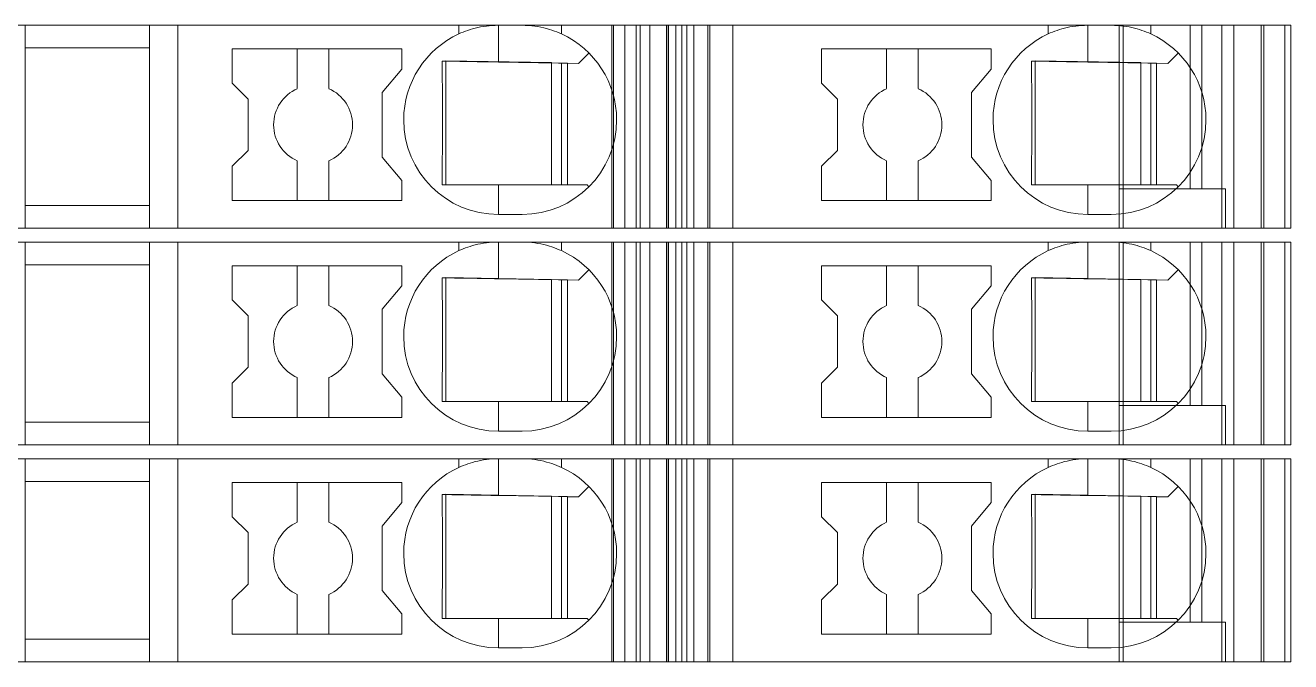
# Model space of a CAD drawing. Header units: millimetres. Extents: x 0 to 1680, y 0 to 1188.
# Drawn here: x 937.05 to 969.15, y 485.35 to 501.5 of the extents above; entities that cross this region are included whole.
import ezdxf
from ezdxf.enums import TextEntityAlignment as Align

# ---------------------------------------------------------------- set-up
doc = ezdxf.new("R2010")
doc.units = ezdxf.units.MM
for name, color, linetype, lineweight in [('EPLAN309', 5, 'Continuous', 5), ('EPLAN493', 5, 'Continuous', 5), ('MAIN-1', 7, 'Continuous', 5), ('MAIN-2', 7, 'Continuous', 5)]:
    doc.layers.add(name, color=color, linetype=linetype, lineweight=lineweight)
doc.styles.add('Tahoma', font='')
doc.styles.get('Tahoma').set_extended_font_data('Tahoma')

# ---------------------------------------------------------------- blocks, each defined once
blk = doc.blocks.new('EPLSYM_LibrarySPECIAL_Symbol12_Variant0_Placement8_22')
at = {"layer": 'EPLAN309', "lineweight": 13, "ltscale": 16}
blk.add_lwpolyline([(0, -5.15), (68.15, -5.15), (68.15, 0), (0, 0)], close=True, dxfattribs=at)
at = {"layer": 'EPLAN493', "color": 5, "style": 'Tahoma'}
blk.add_attdef('17_20450', text='', height=2.3478, dxfattribs=at).set_placement((0, -21.83478), align=Align.MIDDLE_RIGHT)
blk = doc.blocks.new('EPLSYM_LibrarySPECIAL_Symbol12_Variant0_Placement8_23')
at = {"layer": 'EPLAN309', "lineweight": 13, "ltscale": 16}
blk.add_lwpolyline([(0, -5.15), (68.15, -5.15), (68.15, 0), (0, 0)], close=True, dxfattribs=at)
at = {"layer": 'EPLAN493', "color": 5, "style": 'Tahoma'}
blk.add_attdef('17_20450', text='', height=2.3478, dxfattribs=at).set_placement((0, -21.83478), align=Align.MIDDLE_RIGHT)
blk = doc.blocks.new('EPLSYM_LibrarySPECIAL_Symbol12_Variant0_Placement8_24')
at = {"layer": 'EPLAN309', "lineweight": 13, "ltscale": 16}
blk.add_lwpolyline([(0, -5.15), (68.15, -5.15), (68.15, 0), (0, 0)], close=True, dxfattribs=at)
at = {"layer": 'EPLAN493', "color": 5, "style": 'Tahoma'}
blk.add_attdef('17_20450', text='', height=2.3478, dxfattribs=at).set_placement((0, -21.83478), align=Align.MIDDLE_RIGHT)

msp = doc.modelspace()

# ---------------------------------------------------------------- linework, layer by layer
at = {"layer": 'MAIN-1'}
for p, q in [((937.05, 501.5), (940.2, 501.5)), ((937.05, 501.5), (937.05, 496.35)), ((940.919, 501.5), (940.2, 501.5)), ((940.2, 496.35), (940.2, 501.5)), ((948.05, 501.5), (940.919, 501.5)), ((940.919, 501.5), (940.919, 496.35)), ((948.05, 501.5), (949.05, 501.5)), ((948.05, 501.282), (948.05, 501.5)), ((948.397, 501.409), (948.333, 501.39)), ((948.463, 501.427), (948.397, 501.409)), ((948.531, 501.443), (948.463, 501.427)), ((948.601, 501.458), (948.531, 501.443)), ((948.673, 501.47), (948.601, 501.458)), ((948.746, 501.481), (948.673, 501.47)), ((948.821, 501.489), (948.746, 501.481)), ((948.897, 501.495), (948.821, 501.489)), ((948.973, 501.499), (948.897, 501.495)), ((949.05, 501.5), (948.973, 501.499)), ((949.05, 500.568), (949.05, 501.5)), ((949.05, 501.5), (949.65, 501.5)), ((949.65, 501.5), (949.732, 501.499)), ((950.65, 501.5), (949.65, 501.5)), ((949.732, 501.499), (949.814, 501.494)), ((949.814, 501.494), (949.896, 501.487)), ((949.896, 501.487), (949.975, 501.478)), ((949.975, 501.478), (950.053, 501.466)), ((950.053, 501.466), (950.13, 501.452)), ((950.13, 501.452), (950.204, 501.435)), ((950.204, 501.435), (950.275, 501.417)), ((950.275, 501.417), (950.345, 501.397)), ((950.65, 501.5), (953.704, 501.5)), ((950.65, 501.282), (950.65, 501.5)), ((953.832, 501.5), (953.704, 501.5)), ((953.704, 496.35), (953.704, 501.5)), ((953.832, 501.5), (954.367, 501.5)), ((953.832, 496.35), (953.832, 501.5)), ((955, 501.5), (954.367, 501.5)), ((954.367, 496.35), (954.367, 501.5)), ((955, 501.5), (963, 501.5)), ((955, 496.35), (955, 501.5)), ((963, 501.5), (964, 501.5)), ((963, 501.282), (963, 501.5)), ((963.347, 501.409), (963.283, 501.39)), ((963.413, 501.427), (963.347, 501.409)), ((963.481, 501.443), (963.413, 501.427)), ((963.551, 501.458), (963.481, 501.443)), ((963.622, 501.47), (963.551, 501.458)), ((963.696, 501.481), (963.622, 501.47)), ((963.771, 501.489), (963.696, 501.481)), ((963.847, 501.495), (963.771, 501.489)), ((963.923, 501.499), (963.847, 501.495)), ((964, 501.5), (963.923, 501.499)), ((964, 500.568), (964, 501.5)), ((964, 501.5), (964.6, 501.5)), ((964.6, 501.5), (964.677, 501.499)), ((965.6, 501.5), (964.6, 501.5)), ((964.677, 501.499), (964.753, 501.495)), ((964.753, 501.495), (964.829, 501.489)), ((964.829, 501.489), (964.904, 501.481)), ((964.904, 501.481), (964.978, 501.47)), ((964.978, 501.47), (965.049, 501.458)), ((965.049, 501.458), (965.119, 501.443)), ((965.119, 501.443), (965.187, 501.427)), ((965.187, 501.427), (965.253, 501.409)), ((965.253, 501.409), (965.317, 501.39)), ((965.6, 501.5), (969, 501.5)), ((965.6, 501.282), (965.6, 501.5)), ((969, 496.35), (969, 501.5)), ((948.102, 501.305), (948.05, 501.282)), ((948.156, 501.327), (948.102, 501.305)), ((948.213, 501.349), (948.156, 501.327)), ((948.272, 501.37), (948.213, 501.349)), ((948.333, 501.39), (948.272, 501.37)), ((950.345, 501.397), (950.411, 501.376)), ((950.411, 501.376), (950.475, 501.354)), ((950.475, 501.354), (950.536, 501.331)), ((950.536, 501.331), (950.594, 501.306)), ((950.594, 501.306), (950.65, 501.282)), ((963.052, 501.305), (963, 501.282)), ((963.106, 501.327), (963.052, 501.305)), ((963.163, 501.349), (963.106, 501.327)), ((963.222, 501.37), (963.163, 501.349)), ((963.283, 501.39), (963.222, 501.37)), ((965.317, 501.39), (965.378, 501.37)), ((965.378, 501.37), (965.437, 501.349)), ((965.437, 501.349), (965.494, 501.327)), ((965.494, 501.327), (965.548, 501.305)), ((965.548, 501.305), (965.6, 501.282)), ((937.05, 500.925), (940.2, 500.925)), ((942.3, 500.9), (942.3, 500.029)), ((942.3, 500.9), (946.6, 500.9)), ((943.95, 500.9), (943.95, 499.892)), ((944.75, 499.892), (944.75, 500.9)), ((946.6, 500.389), (946.6, 500.9)), ((951.083, 500.533), (951.347, 500.797)), ((957.25, 500.9), (957.25, 500.029)), ((957.25, 500.9), (961.55, 500.9)), ((958.9, 500.9), (958.9, 499.892)), ((959.7, 499.892), (959.7, 500.9)), ((961.55, 500.389), (961.55, 500.9)), ((966.033, 500.533), (966.297, 500.797)), ((947.624, 500.592), (947.625, 500.522)), ((947.685, 500.591), (947.624, 500.592)), ((947.625, 500.522), (947.625, 500.45)), ((947.625, 500.45), (947.626, 500.377)), ((947.746, 500.59), (947.685, 500.591)), ((947.721, 500.591), (947.721, 497.45)), ((947.809, 500.589), (947.746, 500.59)), ((947.873, 500.588), (947.809, 500.589)), ((947.937, 500.587), (947.873, 500.588)), ((948.003, 500.586), (947.937, 500.587)), ((948.071, 500.585), (948.003, 500.586)), ((948.14, 500.584), (948.071, 500.585)), ((948.21, 500.582), (948.14, 500.584)), ((948.283, 500.581), (948.21, 500.582)), ((948.358, 500.58), (948.283, 500.581)), ((948.435, 500.579), (948.358, 500.58)), ((948.514, 500.577), (948.435, 500.579)), ((948.597, 500.576), (948.514, 500.577)), ((948.682, 500.575), (948.597, 500.576)), ((948.771, 500.573), (948.682, 500.575)), ((948.862, 500.571), (948.771, 500.573)), ((948.955, 500.57), (948.862, 500.571)), ((949.05, 500.568), (948.955, 500.57)), ((949.05, 500.568), (951.083, 500.533)), ((950.4, 500.545), (950.4, 497.45)), ((950.65, 497.45), (950.65, 500.54)), ((950.8, 500.538), (950.8, 497.45)), ((962.574, 500.592), (962.574, 500.522)), ((962.635, 500.591), (962.574, 500.592)), ((962.574, 500.522), (962.575, 500.45)), ((962.575, 500.45), (962.576, 500.377)), ((962.696, 500.59), (962.635, 500.591)), ((962.671, 500.591), (962.671, 497.45)), ((962.759, 500.589), (962.696, 500.59)), ((962.822, 500.588), (962.759, 500.589)), ((962.887, 500.587), (962.822, 500.588)), ((962.953, 500.586), (962.887, 500.587)), ((963.021, 500.585), (962.953, 500.586)), ((963.09, 500.584), (963.021, 500.585)), ((963.16, 500.582), (963.09, 500.584)), ((963.233, 500.581), (963.16, 500.582)), ((963.307, 500.58), (963.233, 500.581)), ((963.385, 500.579), (963.307, 500.58)), ((963.464, 500.577), (963.385, 500.579)), ((963.547, 500.576), (963.464, 500.577)), ((963.632, 500.575), (963.547, 500.576)), ((963.72, 500.573), (963.632, 500.575)), ((963.812, 500.571), (963.72, 500.573)), ((963.905, 500.57), (963.812, 500.571)), ((964, 500.568), (963.905, 500.57)), ((964, 500.568), (966.033, 500.533)), ((965.35, 500.545), (965.35, 497.45)), ((965.6, 497.45), (965.6, 500.54)), ((965.75, 500.538), (965.75, 497.45)), ((946.1, 499.793), (946.6, 500.389)), ((947.626, 500.377), (947.627, 500.303)), ((947.627, 500.303), (947.628, 500.227)), ((947.628, 500.227), (947.628, 500.149)), ((947.628, 500.149), (947.629, 500.07)), ((961.05, 499.793), (961.55, 500.389)), ((962.576, 500.377), (962.577, 500.303)), ((962.577, 500.303), (962.577, 500.227)), ((962.577, 500.227), (962.578, 500.149)), ((962.578, 500.149), (962.579, 500.07)), ((942.7, 499.629), (942.3, 500.029)), ((947.629, 500.07), (947.63, 499.988)), ((947.63, 499.988), (947.63, 499.904)), ((947.63, 499.904), (947.631, 499.817)), ((947.631, 499.817), (947.631, 499.726)), ((957.65, 499.629), (957.25, 500.029)), ((962.579, 500.07), (962.58, 499.988)), ((962.58, 499.988), (962.58, 499.904)), ((962.58, 499.904), (962.581, 499.817)), ((962.581, 499.817), (962.581, 499.726)), ((942.7, 499.629), (942.7, 498.321)), ((946.1, 499.793), (946.1, 498.157)), ((947.631, 499.726), (947.632, 499.632)), ((947.632, 499.632), (947.633, 499.534)), ((947.633, 499.534), (947.633, 499.431)), ((957.65, 499.629), (957.65, 498.321)), ((961.05, 499.793), (961.05, 498.157)), ((962.581, 499.726), (962.582, 499.632)), ((962.582, 499.632), (962.582, 499.534)), ((962.582, 499.534), (962.583, 499.431)), ((947.633, 499.431), (947.633, 499.324)), ((947.633, 499.324), (947.633, 499.213)), ((947.633, 499.213), (947.634, 499.1)), ((962.583, 499.431), (962.583, 499.324)), ((962.583, 499.324), (962.583, 499.213)), ((962.583, 499.213), (962.583, 499.1)), ((947.634, 499.1), (947.633, 498.979)), ((947.633, 498.979), (947.633, 498.861)), ((947.633, 498.861), (947.633, 498.747)), ((962.583, 499.1), (962.583, 498.979)), ((962.583, 498.979), (962.583, 498.861)), ((962.583, 498.861), (962.583, 498.747)), ((947.632, 498.534), (947.631, 498.434)), ((947.633, 498.747), (947.632, 498.638)), ((947.632, 498.638), (947.632, 498.534)), ((962.582, 498.534), (962.581, 498.434)), ((962.583, 498.747), (962.582, 498.638)), ((962.582, 498.638), (962.582, 498.534)), ((942.7, 498.321), (942.3, 497.921)), ((947.63, 498.248), (947.629, 498.159)), ((947.631, 498.339), (947.63, 498.248)), ((947.631, 498.434), (947.631, 498.339)), ((957.65, 498.321), (957.25, 497.921)), ((962.58, 498.248), (962.579, 498.159)), ((962.581, 498.339), (962.58, 498.248)), ((962.581, 498.434), (962.581, 498.339)), ((942.3, 497.921), (942.3, 497.05)), ((943.95, 498.058), (943.95, 497.05)), ((944.75, 498.058), (944.75, 497.05)), ((946.1, 498.157), (946.6, 497.561)), ((947.627, 497.908), (947.626, 497.829)), ((947.628, 497.99), (947.627, 497.908)), ((947.629, 498.159), (947.628, 498.073)), ((947.628, 498.073), (947.628, 497.99)), ((957.25, 497.921), (957.25, 497.05)), ((958.9, 498.058), (958.9, 497.05)), ((959.7, 498.058), (959.7, 497.05)), ((961.05, 498.157), (961.55, 497.561)), ((962.577, 497.908), (962.576, 497.829)), ((962.578, 497.99), (962.577, 497.908)), ((962.579, 498.159), (962.578, 498.073)), ((962.578, 498.073), (962.578, 497.99)), ((946.6, 497.05), (946.6, 497.561)), ((947.624, 497.598), (947.623, 497.524)), ((947.625, 497.75), (947.624, 497.674)), ((947.624, 497.674), (947.624, 497.598)), ((947.626, 497.829), (947.625, 497.75)), ((961.55, 497.05), (961.55, 497.561)), ((962.574, 497.598), (962.573, 497.524)), ((962.575, 497.75), (962.574, 497.674)), ((962.574, 497.674), (962.574, 497.598)), ((962.576, 497.829), (962.575, 497.75)), ((947.623, 497.524), (947.622, 497.45)), ((947.622, 497.45), (947.683, 497.45)), ((947.683, 497.45), (947.746, 497.45)), ((947.746, 497.45), (947.809, 497.45)), ((947.809, 497.45), (947.873, 497.45)), ((947.873, 497.45), (947.939, 497.45)), ((947.939, 497.45), (948.005, 497.45)), ((948.005, 497.45), (948.074, 497.45)), ((948.074, 497.45), (948.144, 497.45)), ((948.144, 497.45), (948.215, 497.45)), ((948.215, 497.45), (948.289, 497.45)), ((948.289, 497.45), (948.364, 497.45)), ((948.364, 497.45), (948.442, 497.45)), ((948.442, 497.45), (948.522, 497.45)), ((948.522, 497.45), (948.605, 497.45)), ((948.605, 497.45), (948.69, 497.45)), ((948.69, 497.45), (948.778, 497.45)), ((948.778, 497.45), (948.867, 497.45)), ((948.867, 497.45), (948.958, 497.45)), ((948.958, 497.45), (949.05, 497.45)), ((949.05, 497.45), (951.3, 497.45)), ((949.05, 497.45), (949.05, 496.7)), ((951.347, 497.403), (951.3, 497.45)), ((962.573, 497.524), (962.572, 497.45)), ((962.572, 497.45), (962.633, 497.45)), ((962.633, 497.45), (962.695, 497.45)), ((962.695, 497.45), (962.759, 497.45)), ((962.759, 497.45), (962.823, 497.45)), ((962.823, 497.45), (962.889, 497.45)), ((962.889, 497.45), (962.955, 497.45)), ((962.955, 497.45), (963.024, 497.45)), ((963.024, 497.45), (963.093, 497.45)), ((963.093, 497.45), (963.165, 497.45)), ((963.165, 497.45), (963.239, 497.45)), ((963.239, 497.45), (963.314, 497.45)), ((963.314, 497.45), (963.392, 497.45)), ((963.392, 497.45), (963.472, 497.45)), ((963.472, 497.45), (963.555, 497.45)), ((963.555, 497.45), (963.64, 497.45)), ((963.64, 497.45), (963.727, 497.45)), ((963.727, 497.45), (963.817, 497.45)), ((963.817, 497.45), (963.908, 497.45)), ((963.908, 497.45), (964, 497.45)), ((964, 497.45), (964, 496.7)), ((964, 497.45), (966.25, 497.45)), ((966.297, 497.403), (966.25, 497.45)), ((937.05, 496.925), (940.2, 496.925)), ((946.6, 497.05), (942.3, 497.05)), ((961.55, 497.05), (957.25, 497.05)), ((949.65, 496.7), (949.05, 496.7)), ((964.6, 496.7), (964, 496.7)), ((937.05, 496.35), (940.2, 496.35)), ((940.919, 496.35), (940.2, 496.35)), ((940.919, 496.35), (953.704, 496.35)), ((952.544, 496.35), (952.544, 496.35)), ((952.65, 496.35), (952.65, 496.35)), ((953.832, 496.35), (953.704, 496.35)), ((953.832, 496.35), (954.367, 496.35)), ((955, 496.35), (954.367, 496.35)), ((955, 496.35), (969, 496.35)), ((967.5, 496.35), (967.5, 496.35)), ((937.05, 496), (940.2, 496)), ((937.05, 496), (937.05, 490.85)), ((940.919, 496), (940.2, 496)), ((940.2, 490.85), (940.2, 496)), ((948.05, 496), (940.919, 496)), ((940.919, 496), (940.919, 490.85)), ((948.05, 496), (949.05, 496)), ((948.05, 495.782), (948.05, 496)), ((948.601, 495.958), (948.531, 495.943)), ((948.673, 495.97), (948.601, 495.958)), ((948.746, 495.981), (948.673, 495.97)), ((948.821, 495.989), (948.746, 495.981)), ((948.897, 495.995), (948.821, 495.989)), ((948.973, 495.999), (948.897, 495.995)), ((949.05, 496), (948.973, 495.999)), ((949.05, 495.068), (949.05, 496)), ((949.05, 496), (949.65, 496)), ((949.65, 496), (949.732, 495.999)), ((950.65, 496), (949.65, 496)), ((949.732, 495.999), (949.814, 495.994)), ((949.814, 495.994), (949.896, 495.987)), ((949.896, 495.987), (949.975, 495.978)), ((949.975, 495.978), (950.053, 495.966)), ((950.053, 495.966), (950.13, 495.952)), ((950.13, 495.952), (950.204, 495.935)), ((950.65, 496), (953.704, 496)), ((950.65, 495.782), (950.65, 496)), ((953.832, 496), (953.704, 496)), ((953.704, 490.85), (953.704, 496)), ((953.832, 496), (954.367, 496)), ((953.832, 490.85), (953.832, 496)), ((955, 496), (954.367, 496)), ((954.367, 490.85), (954.367, 496)), ((955, 496), (963, 496)), ((955, 490.85), (955, 496)), ((963, 496), (964, 496)), ((963, 495.782), (963, 496)), ((963.551, 495.958), (963.481, 495.943)), ((963.622, 495.97), (963.551, 495.958)), ((963.696, 495.981), (963.622, 495.97)), ((963.771, 495.989), (963.696, 495.981)), ((963.847, 495.995), (963.771, 495.989)), ((963.923, 495.999), (963.847, 495.995)), ((964, 496), (963.923, 495.999)), ((964, 495.068), (964, 496)), ((964, 496), (964.6, 496)), ((964.6, 496), (964.677, 495.999)), ((965.6, 496), (964.6, 496)), ((964.677, 495.999), (964.753, 495.995)), ((964.753, 495.995), (964.829, 495.989)), ((964.829, 495.989), (964.904, 495.981)), ((964.904, 495.981), (964.978, 495.97)), ((964.978, 495.97), (965.049, 495.958)), ((965.049, 495.958), (965.119, 495.943)), ((965.6, 496), (969, 496)), ((965.6, 495.782), (965.6, 496)), ((969, 490.85), (969, 496)), ((948.102, 495.805), (948.05, 495.782)), ((948.156, 495.827), (948.102, 495.805)), ((948.213, 495.849), (948.156, 495.827)), ((948.272, 495.87), (948.213, 495.849)), ((948.333, 495.89), (948.272, 495.87)), ((948.397, 495.909), (948.333, 495.89)), ((948.463, 495.927), (948.397, 495.909)), ((948.531, 495.943), (948.463, 495.927)), ((950.204, 495.935), (950.275, 495.917)), ((950.275, 495.917), (950.345, 495.897)), ((950.345, 495.897), (950.411, 495.876)), ((950.411, 495.876), (950.475, 495.854)), ((950.475, 495.854), (950.536, 495.831)), ((950.536, 495.831), (950.594, 495.806)), ((950.594, 495.806), (950.65, 495.782)), ((963.052, 495.805), (963, 495.782)), ((963.106, 495.827), (963.052, 495.805)), ((963.163, 495.849), (963.106, 495.827)), ((963.222, 495.87), (963.163, 495.849)), ((963.283, 495.89), (963.222, 495.87)), ((963.347, 495.909), (963.283, 495.89)), ((963.413, 495.927), (963.347, 495.909)), ((963.481, 495.943), (963.413, 495.927)), ((965.119, 495.943), (965.187, 495.927)), ((965.187, 495.927), (965.253, 495.909)), ((965.253, 495.909), (965.317, 495.89)), ((965.317, 495.89), (965.378, 495.87)), ((965.378, 495.87), (965.437, 495.849)), ((965.437, 495.849), (965.494, 495.827)), ((965.494, 495.827), (965.548, 495.805)), ((965.548, 495.805), (965.6, 495.782)), ((937.05, 495.425), (940.2, 495.425)), ((942.3, 495.4), (942.3, 494.529)), ((942.3, 495.4), (946.6, 495.4)), ((943.95, 495.4), (943.95, 494.392)), ((944.75, 494.392), (944.75, 495.4)), ((946.6, 494.889), (946.6, 495.4)), ((957.25, 495.4), (957.25, 494.529)), ((957.25, 495.4), (961.55, 495.4)), ((958.9, 495.4), (958.9, 494.392)), ((959.7, 494.392), (959.7, 495.4)), ((961.55, 494.889), (961.55, 495.4)), ((947.624, 495.092), (947.625, 495.022)), ((947.685, 495.091), (947.624, 495.092)), ((947.625, 495.022), (947.625, 494.95)), ((947.746, 495.09), (947.685, 495.091)), ((947.721, 495.091), (947.721, 491.95)), ((947.809, 495.089), (947.746, 495.09)), ((947.873, 495.088), (947.809, 495.089)), ((947.937, 495.087), (947.873, 495.088)), ((948.003, 495.086), (947.937, 495.087)), ((948.071, 495.085), (948.003, 495.086)), ((948.14, 495.084), (948.071, 495.085)), ((948.21, 495.082), (948.14, 495.084)), ((948.283, 495.081), (948.21, 495.082)), ((948.358, 495.08), (948.283, 495.081)), ((948.435, 495.079), (948.358, 495.08)), ((948.514, 495.077), (948.435, 495.079)), ((948.597, 495.076), (948.514, 495.077)), ((948.682, 495.075), (948.597, 495.076)), ((948.771, 495.073), (948.682, 495.075)), ((948.862, 495.071), (948.771, 495.073)), ((948.955, 495.07), (948.862, 495.071)), ((949.05, 495.068), (948.955, 495.07)), ((949.05, 495.068), (951.083, 495.033)), ((950.4, 495.045), (950.4, 491.95)), ((950.65, 491.95), (950.65, 495.04)), ((950.8, 495.038), (950.8, 491.95)), ((951.083, 495.033), (951.347, 495.297)), ((962.574, 495.092), (962.574, 495.022)), ((962.635, 495.091), (962.574, 495.092)), ((962.574, 495.022), (962.575, 494.95)), ((962.696, 495.09), (962.635, 495.091)), ((962.671, 495.091), (962.671, 491.95)), ((962.759, 495.089), (962.696, 495.09)), ((962.822, 495.088), (962.759, 495.089)), ((962.887, 495.087), (962.822, 495.088)), ((962.953, 495.086), (962.887, 495.087)), ((963.021, 495.085), (962.953, 495.086)), ((963.09, 495.084), (963.021, 495.085)), ((963.16, 495.082), (963.09, 495.084)), ((963.233, 495.081), (963.16, 495.082)), ((963.307, 495.08), (963.233, 495.081)), ((963.385, 495.079), (963.307, 495.08)), ((963.464, 495.077), (963.385, 495.079)), ((963.547, 495.076), (963.464, 495.077)), ((963.632, 495.075), (963.547, 495.076)), ((963.72, 495.073), (963.632, 495.075)), ((963.812, 495.071), (963.72, 495.073)), ((963.905, 495.07), (963.812, 495.071)), ((964, 495.068), (963.905, 495.07)), ((964, 495.068), (966.033, 495.033)), ((965.35, 495.045), (965.35, 491.95)), ((965.6, 491.95), (965.6, 495.04)), ((965.75, 495.038), (965.75, 491.95)), ((966.033, 495.033), (966.297, 495.297)), ((946.1, 494.293), (946.6, 494.889)), ((947.625, 494.95), (947.626, 494.877)), ((947.626, 494.877), (947.627, 494.803)), ((947.627, 494.803), (947.628, 494.727)), ((947.628, 494.727), (947.628, 494.649)), ((961.05, 494.293), (961.55, 494.889)), ((962.575, 494.95), (962.576, 494.877)), ((962.576, 494.877), (962.577, 494.803)), ((962.577, 494.803), (962.577, 494.727)), ((962.577, 494.727), (962.578, 494.649)), ((942.7, 494.129), (942.3, 494.529)), ((947.628, 494.649), (947.629, 494.57)), ((947.629, 494.57), (947.63, 494.488)), ((947.63, 494.488), (947.63, 494.404)), ((947.63, 494.404), (947.631, 494.317)), ((957.65, 494.129), (957.25, 494.529)), ((962.578, 494.649), (962.579, 494.57)), ((962.579, 494.57), (962.58, 494.488)), ((962.58, 494.488), (962.58, 494.404)), ((962.58, 494.404), (962.581, 494.317)), ((942.7, 494.129), (942.7, 492.821)), ((946.1, 494.293), (946.1, 492.657)), ((947.631, 494.317), (947.631, 494.226)), ((947.631, 494.226), (947.632, 494.132)), ((947.632, 494.132), (947.633, 494.034)), ((947.633, 494.034), (947.633, 493.931)), ((957.65, 494.129), (957.65, 492.821)), ((961.05, 494.293), (961.05, 492.657)), ((962.581, 494.317), (962.581, 494.226)), ((962.581, 494.226), (962.582, 494.132)), ((962.582, 494.132), (962.582, 494.034)), ((962.582, 494.034), (962.583, 493.931)), ((947.633, 493.931), (947.633, 493.824)), ((947.633, 493.824), (947.633, 493.713)), ((947.633, 493.713), (947.634, 493.6)), ((962.583, 493.931), (962.583, 493.824)), ((962.583, 493.824), (962.583, 493.713)), ((962.583, 493.713), (962.583, 493.6)), ((947.634, 493.6), (947.633, 493.479)), ((947.633, 493.479), (947.633, 493.361)), ((962.583, 493.6), (962.583, 493.479)), ((962.583, 493.479), (962.583, 493.361)), ((947.633, 493.247), (947.632, 493.138)), ((947.632, 493.138), (947.632, 493.034)), ((947.633, 493.361), (947.633, 493.247)), ((962.583, 493.247), (962.582, 493.138)), ((962.582, 493.138), (962.582, 493.034)), ((962.583, 493.361), (962.583, 493.247)), ((942.7, 492.821), (942.3, 492.421)), ((947.63, 492.748), (947.629, 492.659)), ((947.631, 492.839), (947.63, 492.748)), ((947.632, 493.034), (947.631, 492.934)), ((947.631, 492.934), (947.631, 492.839)), ((957.65, 492.821), (957.25, 492.421)), ((962.58, 492.748), (962.579, 492.659)), ((962.581, 492.839), (962.58, 492.748)), ((962.582, 493.034), (962.581, 492.934)), ((962.581, 492.934), (962.581, 492.839)), ((942.3, 492.421), (942.3, 491.55)), ((943.95, 492.558), (943.95, 491.55)), ((944.75, 492.558), (944.75, 491.55)), ((946.1, 492.657), (946.6, 492.061)), ((947.628, 492.49), (947.627, 492.408)), ((947.629, 492.659), (947.628, 492.573)), ((947.628, 492.573), (947.628, 492.49)), ((957.25, 492.421), (957.25, 491.55)), ((958.9, 492.558), (958.9, 491.55)), ((959.7, 492.558), (959.7, 491.55)), ((961.05, 492.657), (961.55, 492.061)), ((962.578, 492.49), (962.577, 492.408)), ((962.579, 492.659), (962.578, 492.573)), ((962.578, 492.573), (962.578, 492.49)), ((947.624, 492.098), (947.623, 492.024)), ((947.625, 492.25), (947.624, 492.174)), ((947.624, 492.174), (947.624, 492.098)), ((947.626, 492.329), (947.625, 492.25)), ((947.627, 492.408), (947.626, 492.329)), ((962.574, 492.098), (962.573, 492.024)), ((962.575, 492.25), (962.574, 492.174)), ((962.574, 492.174), (962.574, 492.098)), ((962.576, 492.329), (962.575, 492.25)), ((962.577, 492.408), (962.576, 492.329)), ((946.6, 491.55), (946.6, 492.061)), ((947.623, 492.024), (947.622, 491.95)), ((947.622, 491.95), (947.683, 491.95)), ((947.683, 491.95), (947.746, 491.95)), ((947.746, 491.95), (947.809, 491.95)), ((947.809, 491.95), (947.873, 491.95)), ((947.873, 491.95), (947.939, 491.95)), ((947.939, 491.95), (948.005, 491.95)), ((948.005, 491.95), (948.074, 491.95)), ((948.074, 491.95), (948.144, 491.95)), ((948.144, 491.95), (948.215, 491.95)), ((948.215, 491.95), (948.289, 491.95)), ((948.289, 491.95), (948.364, 491.95)), ((948.364, 491.95), (948.442, 491.95)), ((948.442, 491.95), (948.522, 491.95)), ((948.522, 491.95), (948.605, 491.95)), ((948.605, 491.95), (948.69, 491.95)), ((948.69, 491.95), (948.778, 491.95)), ((948.778, 491.95), (948.867, 491.95)), ((948.867, 491.95), (948.958, 491.95)), ((948.958, 491.95), (949.05, 491.95)), ((949.05, 491.95), (951.3, 491.95)), ((949.05, 491.95), (949.05, 491.2)), ((951.347, 491.903), (951.3, 491.95)), ((961.55, 491.55), (961.55, 492.061)), ((962.573, 492.024), (962.572, 491.95)), ((962.572, 491.95), (962.633, 491.95)), ((962.633, 491.95), (962.695, 491.95)), ((962.695, 491.95), (962.759, 491.95)), ((962.759, 491.95), (962.823, 491.95)), ((962.823, 491.95), (962.889, 491.95)), ((962.889, 491.95), (962.955, 491.95)), ((962.955, 491.95), (963.024, 491.95)), ((963.024, 491.95), (963.093, 491.95)), ((963.093, 491.95), (963.165, 491.95)), ((963.165, 491.95), (963.239, 491.95)), ((963.239, 491.95), (963.314, 491.95)), ((963.314, 491.95), (963.392, 491.95)), ((963.392, 491.95), (963.472, 491.95)), ((963.472, 491.95), (963.555, 491.95)), ((963.555, 491.95), (963.64, 491.95)), ((963.64, 491.95), (963.727, 491.95)), ((963.727, 491.95), (963.817, 491.95)), ((963.817, 491.95), (963.908, 491.95)), ((963.908, 491.95), (964, 491.95)), ((964, 491.95), (964, 491.2)), ((964, 491.95), (966.25, 491.95)), ((966.297, 491.903), (966.25, 491.95)), ((946.6, 491.55), (942.3, 491.55)), ((961.55, 491.55), (957.25, 491.55)), ((937.05, 491.425), (940.2, 491.425)), ((949.65, 491.2), (949.05, 491.2)), ((964.6, 491.2), (964, 491.2)), ((937.05, 490.85), (940.2, 490.85)), ((940.919, 490.85), (940.2, 490.85)), ((940.919, 490.85), (953.704, 490.85)), ((952.544, 490.85), (952.544, 490.85)), ((952.65, 490.85), (952.65, 490.85)), ((953.832, 490.85), (953.704, 490.85)), ((953.832, 490.85), (954.367, 490.85)), ((955, 490.85), (954.367, 490.85)), ((955, 490.85), (969, 490.85)), ((967.5, 490.85), (967.5, 490.85)), ((937.05, 490.5), (940.2, 490.5)), ((937.05, 490.5), (937.05, 485.35)), ((940.919, 490.5), (940.2, 490.5)), ((940.2, 485.35), (940.2, 490.5)), ((948.05, 490.5), (940.919, 490.5)), ((940.919, 490.5), (940.919, 485.35)), ((948.05, 490.5), (949.05, 490.5)), ((948.05, 490.282), (948.05, 490.5)), ((948.821, 490.489), (948.746, 490.481)), ((948.897, 490.495), (948.821, 490.489)), ((948.973, 490.499), (948.897, 490.495)), ((949.05, 490.5), (948.973, 490.499)), ((949.05, 489.568), (949.05, 490.5)), ((949.05, 490.5), (949.65, 490.5)), ((949.65, 490.5), (949.732, 490.499)), ((950.65, 490.5), (949.65, 490.5)), ((949.732, 490.499), (949.814, 490.494)), ((949.814, 490.494), (949.896, 490.487)), ((950.65, 490.5), (953.704, 490.5)), ((950.65, 490.282), (950.65, 490.5)), ((953.832, 490.5), (953.704, 490.5)), ((953.704, 485.35), (953.704, 490.5)), ((953.832, 490.5), (954.367, 490.5)), ((953.832, 485.35), (953.832, 490.5)), ((955, 490.5), (954.367, 490.5)), ((954.367, 485.35), (954.367, 490.5)), ((955, 490.5), (963, 490.5)), ((955, 485.35), (955, 490.5)), ((963, 490.5), (964, 490.5)), ((963, 490.282), (963, 490.5)), ((963.771, 490.489), (963.696, 490.481)), ((963.847, 490.495), (963.771, 490.489)), ((963.923, 490.499), (963.847, 490.495)), ((964, 490.5), (963.923, 490.499)), ((964, 489.568), (964, 490.5)), ((964, 490.5), (964.6, 490.5)), ((964.6, 490.5), (964.677, 490.499)), ((965.6, 490.5), (964.6, 490.5)), ((964.677, 490.499), (964.753, 490.495)), ((964.753, 490.495), (964.829, 490.489)), ((964.829, 490.489), (964.904, 490.481)), ((965.6, 490.5), (969, 490.5)), ((965.6, 490.282), (965.6, 490.5)), ((969, 485.35), (969, 490.5)), ((948.102, 490.305), (948.05, 490.282)), ((948.156, 490.327), (948.102, 490.305)), ((948.213, 490.349), (948.156, 490.327)), ((948.272, 490.37), (948.213, 490.349)), ((948.333, 490.39), (948.272, 490.37)), ((948.397, 490.409), (948.333, 490.39)), ((948.463, 490.427), (948.397, 490.409)), ((948.531, 490.443), (948.463, 490.427)), ((948.601, 490.458), (948.531, 490.443)), ((948.673, 490.47), (948.601, 490.458)), ((948.746, 490.481), (948.673, 490.47)), ((949.896, 490.487), (949.975, 490.478)), ((949.975, 490.478), (950.053, 490.466)), ((950.053, 490.466), (950.13, 490.452)), ((950.13, 490.452), (950.204, 490.435)), ((950.204, 490.435), (950.275, 490.417)), ((950.275, 490.417), (950.345, 490.397)), ((950.345, 490.397), (950.411, 490.376)), ((950.411, 490.376), (950.475, 490.354)), ((950.475, 490.354), (950.536, 490.331)), ((950.536, 490.331), (950.594, 490.306)), ((950.594, 490.306), (950.65, 490.282)), ((963.052, 490.305), (963, 490.282)), ((963.106, 490.327), (963.052, 490.305)), ((963.163, 490.349), (963.106, 490.327)), ((963.222, 490.37), (963.163, 490.349)), ((963.283, 490.39), (963.222, 490.37)), ((963.347, 490.409), (963.283, 490.39)), ((963.413, 490.427), (963.347, 490.409)), ((963.481, 490.443), (963.413, 490.427)), ((963.551, 490.458), (963.481, 490.443)), ((963.622, 490.47), (963.551, 490.458)), ((963.696, 490.481), (963.622, 490.47)), ((964.904, 490.481), (964.978, 490.47)), ((964.978, 490.47), (965.049, 490.458)), ((965.049, 490.458), (965.119, 490.443)), ((965.119, 490.443), (965.187, 490.427)), ((965.187, 490.427), (965.253, 490.409)), ((965.253, 490.409), (965.317, 490.39)), ((965.317, 490.39), (965.378, 490.37)), ((965.378, 490.37), (965.437, 490.349)), ((965.437, 490.349), (965.494, 490.327)), ((965.494, 490.327), (965.548, 490.305)), ((965.548, 490.305), (965.6, 490.282)), ((937.05, 489.925), (940.2, 489.925)), ((942.3, 489.9), (942.3, 489.029)), ((942.3, 489.9), (946.6, 489.9)), ((943.95, 489.9), (943.95, 488.892)), ((944.75, 488.892), (944.75, 489.9)), ((946.6, 489.389), (946.6, 489.9)), ((957.25, 489.9), (957.25, 489.029)), ((957.25, 489.9), (961.55, 489.9)), ((958.9, 489.9), (958.9, 488.892)), ((959.7, 488.892), (959.7, 489.9)), ((961.55, 489.389), (961.55, 489.9)), ((947.624, 489.592), (947.625, 489.522)), ((947.685, 489.591), (947.624, 489.592)), ((947.746, 489.59), (947.685, 489.591)), ((947.721, 489.591), (947.721, 486.45)), ((947.809, 489.589), (947.746, 489.59)), ((947.873, 489.588), (947.809, 489.589)), ((947.937, 489.587), (947.873, 489.588)), ((948.003, 489.586), (947.937, 489.587)), ((948.071, 489.585), (948.003, 489.586)), ((948.14, 489.584), (948.071, 489.585)), ((948.21, 489.582), (948.14, 489.584)), ((948.283, 489.581), (948.21, 489.582)), ((948.358, 489.58), (948.283, 489.581)), ((948.435, 489.579), (948.358, 489.58)), ((948.514, 489.577), (948.435, 489.579)), ((948.597, 489.576), (948.514, 489.577)), ((948.682, 489.575), (948.597, 489.576)), ((948.771, 489.573), (948.682, 489.575)), ((948.862, 489.571), (948.771, 489.573)), ((948.955, 489.57), (948.862, 489.571)), ((949.05, 489.568), (948.955, 489.57)), ((949.05, 489.568), (951.083, 489.533)), ((950.4, 489.545), (950.4, 486.45)), ((950.65, 486.45), (950.65, 489.54)), ((950.8, 489.538), (950.8, 486.45)), ((951.083, 489.533), (951.347, 489.797)), ((962.574, 489.592), (962.574, 489.522)), ((962.635, 489.591), (962.574, 489.592)), ((962.696, 489.59), (962.635, 489.591)), ((962.671, 489.591), (962.671, 486.45)), ((962.759, 489.589), (962.696, 489.59)), ((962.822, 489.588), (962.759, 489.589)), ((962.887, 489.587), (962.822, 489.588)), ((962.953, 489.586), (962.887, 489.587)), ((963.021, 489.585), (962.953, 489.586)), ((963.09, 489.584), (963.021, 489.585)), ((963.16, 489.582), (963.09, 489.584)), ((963.233, 489.581), (963.16, 489.582)), ((963.307, 489.58), (963.233, 489.581)), ((963.385, 489.579), (963.307, 489.58)), ((963.464, 489.577), (963.385, 489.579)), ((963.547, 489.576), (963.464, 489.577)), ((963.632, 489.575), (963.547, 489.576)), ((963.72, 489.573), (963.632, 489.575)), ((963.812, 489.571), (963.72, 489.573)), ((963.905, 489.57), (963.812, 489.571)), ((964, 489.568), (963.905, 489.57)), ((964, 489.568), (966.033, 489.533)), ((965.35, 489.545), (965.35, 486.45)), ((965.6, 486.45), (965.6, 489.54)), ((965.75, 489.538), (965.75, 486.45)), ((966.033, 489.533), (966.297, 489.797)), ((946.1, 488.793), (946.6, 489.389)), ((947.625, 489.522), (947.625, 489.45)), ((947.625, 489.45), (947.626, 489.377)), ((947.626, 489.377), (947.627, 489.303)), ((947.627, 489.303), (947.628, 489.227)), ((947.628, 489.227), (947.628, 489.149)), ((961.05, 488.793), (961.55, 489.389)), ((962.574, 489.522), (962.575, 489.45)), ((962.575, 489.45), (962.576, 489.377)), ((962.576, 489.377), (962.577, 489.303)), ((962.577, 489.303), (962.577, 489.227)), ((962.577, 489.227), (962.578, 489.149)), ((942.7, 488.629), (942.3, 489.029)), ((947.628, 489.149), (947.629, 489.07)), ((947.629, 489.07), (947.63, 488.988)), ((947.63, 488.988), (947.63, 488.904)), ((947.63, 488.904), (947.631, 488.817)), ((957.65, 488.629), (957.25, 489.029)), ((962.578, 489.149), (962.579, 489.07)), ((962.579, 489.07), (962.58, 488.988)), ((962.58, 488.988), (962.58, 488.904)), ((962.58, 488.904), (962.581, 488.817)), ((942.7, 488.629), (942.7, 487.321)), ((946.1, 488.793), (946.1, 487.157)), ((947.631, 488.817), (947.631, 488.726)), ((947.631, 488.726), (947.632, 488.632)), ((947.632, 488.632), (947.633, 488.534)), ((957.65, 488.629), (957.65, 487.321)), ((961.05, 488.793), (961.05, 487.157)), ((962.581, 488.817), (962.581, 488.726)), ((962.581, 488.726), (962.582, 488.632)), ((962.582, 488.632), (962.582, 488.534)), ((947.633, 488.534), (947.633, 488.431)), ((947.633, 488.431), (947.633, 488.324)), ((947.633, 488.324), (947.633, 488.213)), ((962.582, 488.534), (962.583, 488.431)), ((962.583, 488.431), (962.583, 488.324)), ((962.583, 488.324), (962.583, 488.213)), ((947.633, 488.213), (947.634, 488.1)), ((947.634, 488.1), (947.633, 487.979)), ((947.633, 487.979), (947.633, 487.861)), ((962.583, 488.213), (962.583, 488.1)), ((962.583, 488.1), (962.583, 487.979)), ((962.583, 487.979), (962.583, 487.861)), ((947.633, 487.747), (947.632, 487.638)), ((947.632, 487.638), (947.632, 487.534)), ((947.633, 487.861), (947.633, 487.747)), ((962.583, 487.747), (962.582, 487.638)), ((962.582, 487.638), (962.582, 487.534)), ((962.583, 487.861), (962.583, 487.747)), ((942.7, 487.321), (942.3, 486.921)), ((947.631, 487.339), (947.63, 487.248)), ((947.632, 487.534), (947.631, 487.434)), ((947.631, 487.434), (947.631, 487.339)), ((957.65, 487.321), (957.25, 486.921)), ((962.581, 487.339), (962.58, 487.248)), ((962.582, 487.534), (962.581, 487.434)), ((962.581, 487.434), (962.581, 487.339)), ((943.95, 487.058), (943.95, 486.05)), ((944.75, 487.058), (944.75, 486.05)), ((946.1, 487.157), (946.6, 486.561)), ((947.628, 486.99), (947.627, 486.908)), ((947.629, 487.159), (947.628, 487.073)), ((947.628, 487.073), (947.628, 486.99)), ((947.63, 487.248), (947.629, 487.159)), ((958.9, 487.058), (958.9, 486.05)), ((959.7, 487.058), (959.7, 486.05)), ((961.05, 487.157), (961.55, 486.561)), ((962.578, 486.99), (962.577, 486.908)), ((962.579, 487.159), (962.578, 487.073)), ((962.578, 487.073), (962.578, 486.99)), ((962.58, 487.248), (962.579, 487.159)), ((942.3, 486.921), (942.3, 486.05)), ((947.625, 486.75), (947.624, 486.674)), ((947.624, 486.674), (947.624, 486.598)), ((947.626, 486.829), (947.625, 486.75)), ((947.627, 486.908), (947.626, 486.829)), ((957.25, 486.921), (957.25, 486.05)), ((962.575, 486.75), (962.574, 486.674)), ((962.574, 486.674), (962.574, 486.598)), ((962.576, 486.829), (962.575, 486.75)), ((962.577, 486.908), (962.576, 486.829)), ((946.6, 486.05), (946.6, 486.561)), ((947.623, 486.524), (947.622, 486.45)), ((947.622, 486.45), (947.683, 486.45)), ((947.624, 486.598), (947.623, 486.524)), ((947.683, 486.45), (947.746, 486.45)), ((947.746, 486.45), (947.809, 486.45)), ((947.809, 486.45), (947.873, 486.45)), ((947.873, 486.45), (947.939, 486.45)), ((947.939, 486.45), (948.005, 486.45)), ((948.005, 486.45), (948.074, 486.45)), ((948.074, 486.45), (948.144, 486.45)), ((948.144, 486.45), (948.215, 486.45)), ((948.215, 486.45), (948.289, 486.45)), ((948.289, 486.45), (948.364, 486.45)), ((948.364, 486.45), (948.442, 486.45)), ((948.442, 486.45), (948.522, 486.45)), ((948.522, 486.45), (948.605, 486.45)), ((948.605, 486.45), (948.69, 486.45)), ((948.69, 486.45), (948.778, 486.45)), ((948.778, 486.45), (948.867, 486.45)), ((948.867, 486.45), (948.958, 486.45)), ((948.958, 486.45), (949.05, 486.45)), ((949.05, 486.45), (951.3, 486.45)), ((949.05, 486.45), (949.05, 485.7)), ((951.347, 486.403), (951.3, 486.45)), ((961.55, 486.05), (961.55, 486.561)), ((962.573, 486.524), (962.572, 486.45)), ((962.572, 486.45), (962.633, 486.45)), ((962.574, 486.598), (962.573, 486.524)), ((962.633, 486.45), (962.695, 486.45)), ((962.695, 486.45), (962.759, 486.45)), ((962.759, 486.45), (962.823, 486.45)), ((962.823, 486.45), (962.889, 486.45)), ((962.889, 486.45), (962.955, 486.45)), ((962.955, 486.45), (963.024, 486.45)), ((963.024, 486.45), (963.093, 486.45)), ((963.093, 486.45), (963.165, 486.45)), ((963.165, 486.45), (963.239, 486.45)), ((963.239, 486.45), (963.314, 486.45)), ((963.314, 486.45), (963.392, 486.45)), ((963.392, 486.45), (963.472, 486.45)), ((963.472, 486.45), (963.555, 486.45)), ((963.555, 486.45), (963.64, 486.45)), ((963.64, 486.45), (963.727, 486.45)), ((963.727, 486.45), (963.817, 486.45)), ((963.817, 486.45), (963.908, 486.45)), ((963.908, 486.45), (964, 486.45)), ((964, 486.45), (964, 485.7)), ((964, 486.45), (966.25, 486.45)), ((966.297, 486.403), (966.25, 486.45)), ((946.6, 486.05), (942.3, 486.05)), ((961.55, 486.05), (957.25, 486.05)), ((937.05, 485.925), (940.2, 485.925)), ((949.65, 485.7), (949.05, 485.7)), ((964.6, 485.7), (964, 485.7)), ((937.05, 485.35), (940.2, 485.35)), ((940.919, 485.35), (940.2, 485.35)), ((940.919, 485.35), (953.704, 485.35)), ((952.544, 485.35), (952.544, 485.35)), ((952.65, 485.35), (952.65, 485.35)), ((953.832, 485.35), (953.704, 485.35)), ((953.832, 485.35), (954.367, 485.35)), ((955, 485.35), (954.367, 485.35)), ((955, 485.35), (969, 485.35)), ((967.5, 485.35), (967.5, 485.35))]:
    msp.add_line(p, q, dxfattribs=at)
for centre, radius, start, end in [((949.05, 499.1), 2.4, 114.6244, 180), ((949.65, 499.1), 2.4, 0, 65.3756), ((964, 499.1), 2.4, 114.6244, 180), ((964.6, 499.1), 2.4, 0, 65.3756), ((944.35, 498.975), 1, 113.5782, 180), ((944.35, 498.975), 1, 0, 66.4218), ((959.3, 498.975), 1, 113.5782, 180), ((959.3, 498.975), 1, 0, 66.4218), ((944.35, 498.975), 1, 180, 246.4218), ((944.35, 498.975), 1, 293.5782, 0), ((949.05, 499.1), 2.4, 180, 270), ((949.65, 499.1), 2.4, 270, 0), ((959.3, 498.975), 1, 180, 246.4218), ((959.3, 498.975), 1, 293.5782, 0), ((964, 499.1), 2.4, 180, 270), ((964.6, 499.1), 2.4, 270, 0), ((949.05, 493.6), 2.4, 114.6244, 180), ((949.65, 493.6), 2.4, 0, 65.3756), ((964, 493.6), 2.4, 114.6244, 180), ((964.6, 493.6), 2.4, 0, 65.3756), ((944.35, 493.475), 1, 113.5782, 180), ((944.35, 493.475), 1, 0, 66.4218), ((959.3, 493.475), 1, 113.5782, 180), ((959.3, 493.475), 1, 0, 66.4218), ((944.35, 493.475), 1, 180, 246.4218), ((944.35, 493.475), 1, 293.5782, 0), ((949.05, 493.6), 2.4, 180, 270), ((949.65, 493.6), 2.4, 270, 0), ((959.3, 493.475), 1, 180, 246.4218), ((959.3, 493.475), 1, 293.5782, 0), ((964, 493.6), 2.4, 180, 270), ((964.6, 493.6), 2.4, 270, 0), ((949.05, 488.1), 2.4, 114.6244, 180), ((949.65, 488.1), 2.4, 0, 65.3756), ((964, 488.1), 2.4, 114.6244, 180), ((964.6, 488.1), 2.4, 0, 65.3756), ((944.35, 487.975), 1, 113.5782, 180), ((944.35, 487.975), 1, 0, 66.4218), ((959.3, 487.975), 1, 113.5782, 180), ((959.3, 487.975), 1, 0, 66.4218), ((944.35, 487.975), 1, 180, 246.4218), ((944.35, 487.975), 1, 293.5782, 0), ((949.05, 488.1), 2.4, 180, 270), ((949.65, 488.1), 2.4, 270, 0), ((959.3, 487.975), 1, 180, 246.4218), ((959.3, 487.975), 1, 293.5782, 0), ((964, 488.1), 2.4, 180, 270), ((964.6, 488.1), 2.4, 270, 0)]:
    msp.add_arc(centre, radius, start, end, dxfattribs=at)
at = {"layer": 'MAIN-2'}
for p, q in [((951.931, 496.35), (951.931, 501.5)), ((951.971, 501.5), (951.971, 496.35)), ((952.262, 501.5), (952.262, 496.35)), ((952.544, 496.35), (952.544, 501.5)), ((952.65, 496.35), (952.65, 501.5)), ((952.891, 501.5), (952.891, 496.35)), ((953.316, 501.5), (953.316, 496.35)), ((953.361, 501.5), (953.361, 496.35)), ((953.363, 496.35), (953.363, 501.5)), ((953.55, 501.5), (953.55, 496.35)), ((954.008, 496.35), (954.008, 501.5)), ((954.414, 501.5), (954.414, 496.35)), ((964.8, 501.5), (964.8, 496.35)), ((964.898, 501.5), (964.898, 496.35)), ((966.6, 501.5), (966.6, 497.35)), ((966.9, 497.35), (966.9, 501.5)), ((967.4, 501.5), (967.4, 496.35)), ((967.709, 496.35), (967.709, 501.5)), ((968.4, 496.35), (968.4, 501.5)), ((968.47, 501.5), (968.47, 496.35)), ((947.721, 500.6), (947.624, 500.592)), ((947.721, 500.6), (947.721, 500.591)), ((950.4, 500.553), (947.721, 500.6)), ((950.4, 500.548), (950.4, 500.553)), ((950.65, 500.543), (950.4, 500.548)), ((950.4, 500.548), (950.4, 500.545)), ((950.65, 500.543), (950.65, 500.542)), ((950.8, 500.539), (950.65, 500.542)), ((950.65, 500.54), (950.65, 500.542)), ((950.8, 500.538), (950.8, 500.539)), ((950.8, 500.538), (951.083, 500.533)), ((950.8, 500.538), (950.8, 500.538)), ((962.671, 500.6), (962.574, 500.592)), ((962.671, 500.6), (962.671, 500.591)), ((965.35, 500.553), (962.671, 500.6)), ((965.35, 500.548), (965.35, 500.553)), ((965.6, 500.543), (965.35, 500.548)), ((965.35, 500.548), (965.35, 500.545)), ((965.6, 500.543), (965.6, 500.542)), ((965.75, 500.539), (965.6, 500.542)), ((965.6, 500.54), (965.6, 500.542)), ((965.75, 500.538), (965.75, 500.539)), ((965.75, 500.538), (966.033, 500.533)), ((965.75, 500.538), (965.75, 500.538)), ((950.4, 497.45), (950.4, 497.45)), ((950.65, 497.45), (950.65, 497.45)), ((951.347, 497.403), (951.347, 497.403)), ((964.8, 497.35), (967.5, 497.35)), ((965.35, 497.45), (965.35, 497.45)), ((965.6, 497.45), (965.6, 497.45)), ((966.297, 497.403), (966.297, 497.403)), ((967.5, 496.35), (967.5, 497.35)), ((951.931, 490.85), (951.931, 496)), ((951.971, 496), (951.971, 490.85)), ((952.262, 496), (952.262, 490.85)), ((952.544, 490.85), (952.544, 496)), ((952.65, 490.85), (952.65, 496)), ((952.891, 496), (952.891, 490.85)), ((953.316, 496), (953.316, 490.85)), ((953.361, 496), (953.361, 490.85)), ((953.363, 490.85), (953.363, 496)), ((953.55, 496), (953.55, 490.85)), ((954.008, 490.85), (954.008, 496)), ((954.414, 496), (954.414, 490.85)), ((964.8, 496), (964.8, 490.85)), ((964.898, 496), (964.898, 490.85)), ((966.6, 496), (966.6, 491.85)), ((966.9, 491.85), (966.9, 496)), ((967.4, 496), (967.4, 490.85)), ((967.709, 490.85), (967.709, 496)), ((968.4, 490.85), (968.4, 496)), ((968.47, 496), (968.47, 490.85)), ((947.721, 495.1), (947.624, 495.092)), ((947.721, 495.1), (947.721, 495.091)), ((950.4, 495.053), (947.721, 495.1)), ((950.4, 495.048), (950.4, 495.053)), ((950.65, 495.043), (950.4, 495.048)), ((950.4, 495.048), (950.4, 495.045)), ((950.65, 495.043), (950.65, 495.042)), ((950.8, 495.039), (950.65, 495.042)), ((950.65, 495.04), (950.65, 495.042)), ((950.8, 495.038), (950.8, 495.039)), ((950.8, 495.038), (951.083, 495.033)), ((950.8, 495.038), (950.8, 495.038)), ((962.671, 495.1), (962.574, 495.092)), ((962.671, 495.1), (962.671, 495.091)), ((965.35, 495.053), (962.671, 495.1)), ((965.35, 495.048), (965.35, 495.053)), ((965.6, 495.043), (965.35, 495.048)), ((965.35, 495.048), (965.35, 495.045)), ((965.6, 495.043), (965.6, 495.042)), ((965.75, 495.039), (965.6, 495.042)), ((965.6, 495.04), (965.6, 495.042)), ((965.75, 495.038), (965.75, 495.039)), ((965.75, 495.038), (966.033, 495.033)), ((965.75, 495.038), (965.75, 495.038)), ((950.4, 491.95), (950.4, 491.95)), ((950.65, 491.95), (950.65, 491.95)), ((951.347, 491.903), (951.347, 491.903)), ((964.8, 491.85), (967.5, 491.85)), ((965.35, 491.95), (965.35, 491.95)), ((965.6, 491.95), (965.6, 491.95)), ((966.297, 491.903), (966.297, 491.903)), ((967.5, 490.85), (967.5, 491.85)), ((951.931, 485.35), (951.931, 490.5)), ((951.971, 490.5), (951.971, 485.35)), ((952.262, 490.5), (952.262, 485.35)), ((952.544, 485.35), (952.544, 490.5)), ((952.65, 485.35), (952.65, 490.5)), ((952.891, 490.5), (952.891, 485.35)), ((953.316, 490.5), (953.316, 485.35)), ((953.361, 490.5), (953.361, 485.35)), ((953.363, 485.35), (953.363, 490.5)), ((953.55, 490.5), (953.55, 485.35)), ((954.008, 485.35), (954.008, 490.5)), ((954.414, 490.5), (954.414, 485.35)), ((964.8, 490.5), (964.8, 485.35)), ((964.898, 490.5), (964.898, 485.35)), ((966.6, 490.5), (966.6, 486.35)), ((966.9, 486.35), (966.9, 490.5)), ((967.4, 490.5), (967.4, 485.35)), ((967.709, 485.35), (967.709, 490.5)), ((968.4, 485.35), (968.4, 490.5)), ((968.47, 490.5), (968.47, 485.35)), ((947.721, 489.6), (947.624, 489.592)), ((947.721, 489.6), (947.721, 489.591)), ((950.4, 489.553), (947.721, 489.6)), ((950.4, 489.548), (950.4, 489.553)), ((950.65, 489.543), (950.4, 489.548)), ((950.4, 489.548), (950.4, 489.545)), ((950.65, 489.543), (950.65, 489.542)), ((950.8, 489.539), (950.65, 489.542)), ((950.65, 489.54), (950.65, 489.542)), ((950.8, 489.538), (950.8, 489.539)), ((950.8, 489.538), (951.083, 489.533)), ((950.8, 489.538), (950.8, 489.538)), ((962.671, 489.6), (962.574, 489.592)), ((962.671, 489.6), (962.671, 489.591)), ((965.35, 489.553), (962.671, 489.6)), ((965.35, 489.548), (965.35, 489.553)), ((965.6, 489.543), (965.35, 489.548)), ((965.35, 489.548), (965.35, 489.545)), ((965.6, 489.543), (965.6, 489.542)), ((965.75, 489.539), (965.6, 489.542)), ((965.6, 489.54), (965.6, 489.542)), ((965.75, 489.538), (965.75, 489.539)), ((965.75, 489.538), (966.033, 489.533)), ((965.75, 489.538), (965.75, 489.538)), ((950.4, 486.45), (950.4, 486.45)), ((950.65, 486.45), (950.65, 486.45)), ((951.347, 486.403), (951.347, 486.403)), ((964.8, 486.35), (967.5, 486.35)), ((965.35, 486.45), (965.35, 486.45)), ((965.6, 486.45), (965.6, 486.45)), ((966.297, 486.403), (966.297, 486.403)), ((967.5, 485.35), (967.5, 486.35))]:
    msp.add_line(p, q, dxfattribs=at)

# ---------------------------------------------------------------- block references
for name, p in [('EPLSYM_LibrarySPECIAL_Symbol12_Variant0_Placement8_22', (901, 501.5)), ('EPLSYM_LibrarySPECIAL_Symbol12_Variant0_Placement8_23', (901, 496)), ('EPLSYM_LibrarySPECIAL_Symbol12_Variant0_Placement8_24', (901, 490.5))]:
    msp.add_blockref(name, p)

doc.saveas('drawing.dxf')
